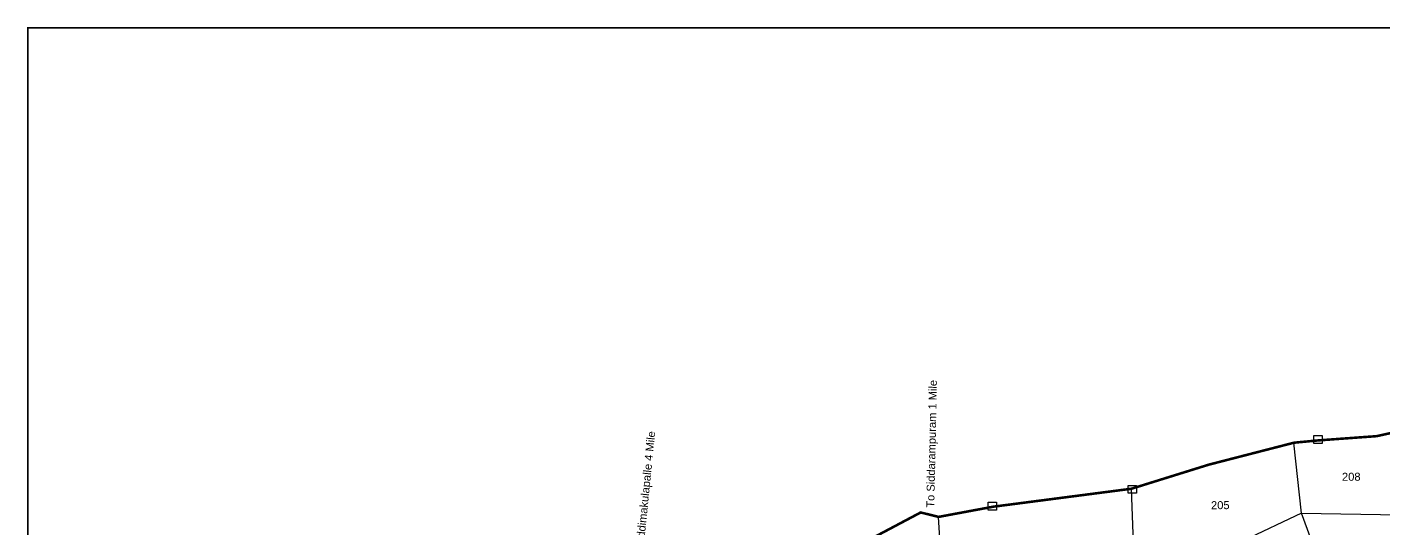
# Model space of a CAD drawing. Header units: feet. Extents: x 746667 to 763555, y 1616206 to 1623008.
# Drawn here: x 746667 to 750905, y 1621440 to 1623008 of the extents above; entities that cross this region are included whole.
import ezdxf
from ezdxf.enums import TextEntityAlignment as Align

# ---------------------------------------------------------------- set-up
doc = ezdxf.new("R2010")
doc.units = ezdxf.units.FT
doc.header["$LTSCALE"] = 15
doc.header["$MEASUREMENT"] = 0
doc.linetypes.add('HIDDEN2', pattern=[0.1875, 0.125, -0.0625])
for name, color, linetype in [('PLOT', 7, 'Continuous'), ('PLOT NO', 7, 'Continuous'), ('ROAD NAME', 255, 'Continuous'), ('VILLAGE STONES', 240, 'Continuous')]:
    doc.layers.add(name, color=color, linetype=linetype)
doc.layers.add('VILLAGE BOUNDRY', color=5, linetype='HIDDEN2', lineweight=100)
doc.styles.get("Standard").update_dxf_attribs({"font": 'arial.ttf'})

msp = doc.modelspace()

# ---------------------------------------------------------------- linework, layer by layer
at = {"layer": 'PLOT', "lineweight": -2}
for points in [[(750647.6, 1621489.3), (750956.1, 1621483.6), (751085, 1621474.6), (751282.1, 1621452.1), (751306.8, 1621821)], [(750647.6, 1621489.3), (750624, 1621709.5)], [(749893.8, 1621024.8), (750134.8, 1621059), (750116.6, 1621565.7)], [(750622.9, 1621132.6), (750723.3, 1621281.7), (750647.6, 1621489.3), (750467, 1621403.7)], [(749538, 1621084.7), (749514, 1621477.7)]]:
    msp.add_lwpolyline(points, dxfattribs=at)
at = {"layer": 'VILLAGE BOUNDRY', "lineweight": -2, "ltscale": 25, "const_width": 8}
msp.add_lwpolyline([(749185.9, 1621347.2), (749458, 1621491.5), (749514, 1621477.7), (749684.5, 1621509.5), (750116.6, 1621565.7), (750357.6, 1621640.8), (750624, 1621709.5), (750701, 1621716.8), (750882.5, 1621730), (750977.2, 1621751.1)], dxfattribs=at)
at = {"layer": 'VILLAGE STONES', "color": 5, "const_width": 5}
msp.add_lwpolyline([(746669.5, 1623005.6), (763273.4, 1623005.6), (763273.4, 1616208), (746669.5, 1616208)], close=True, dxfattribs=at)
at = {"layer": 'VILLAGE STONES', "lineweight": -2}
for points in [[(750686.4, 1621731.5), (750712, 1621731.6), (750712, 1621706.9), (750686.5, 1621706.8)], [(750106.2, 1621576), (750131.7, 1621576.1), (750131.8, 1621551.4), (750106.3, 1621551.3)], [(749669, 1621523.7), (749694.5, 1621523.8), (749694.6, 1621499), (749669.1, 1621499)]]:
    msp.add_lwpolyline(points, close=True, dxfattribs=at)

# ---------------------------------------------------------------- texts
at = {"layer": 'PLOT NO', "lineweight": -2}
for s, p in [('208', (750802.9, 1621603.1)), ('205', (750393.9, 1621514.3))]:
    msp.add_text(s, height=25, rotation=0.1736, dxfattribs=at).set_placement(p, align=Align.MIDDLE_CENTER)
at = {"layer": 'ROAD NAME', "lineweight": -2}
for s, rotation, p in [('To Siddarampuram 1 Mile ', 88.7597, (749500.3, 1621506.1)), ('To Mddimakulapalle 4 Mile ', 84.2771, (748588, 1621333.3))]:
    msp.add_text(s, height=24.855, rotation=rotation, dxfattribs=at).set_placement(p)

doc.saveas('drawing.dxf')
